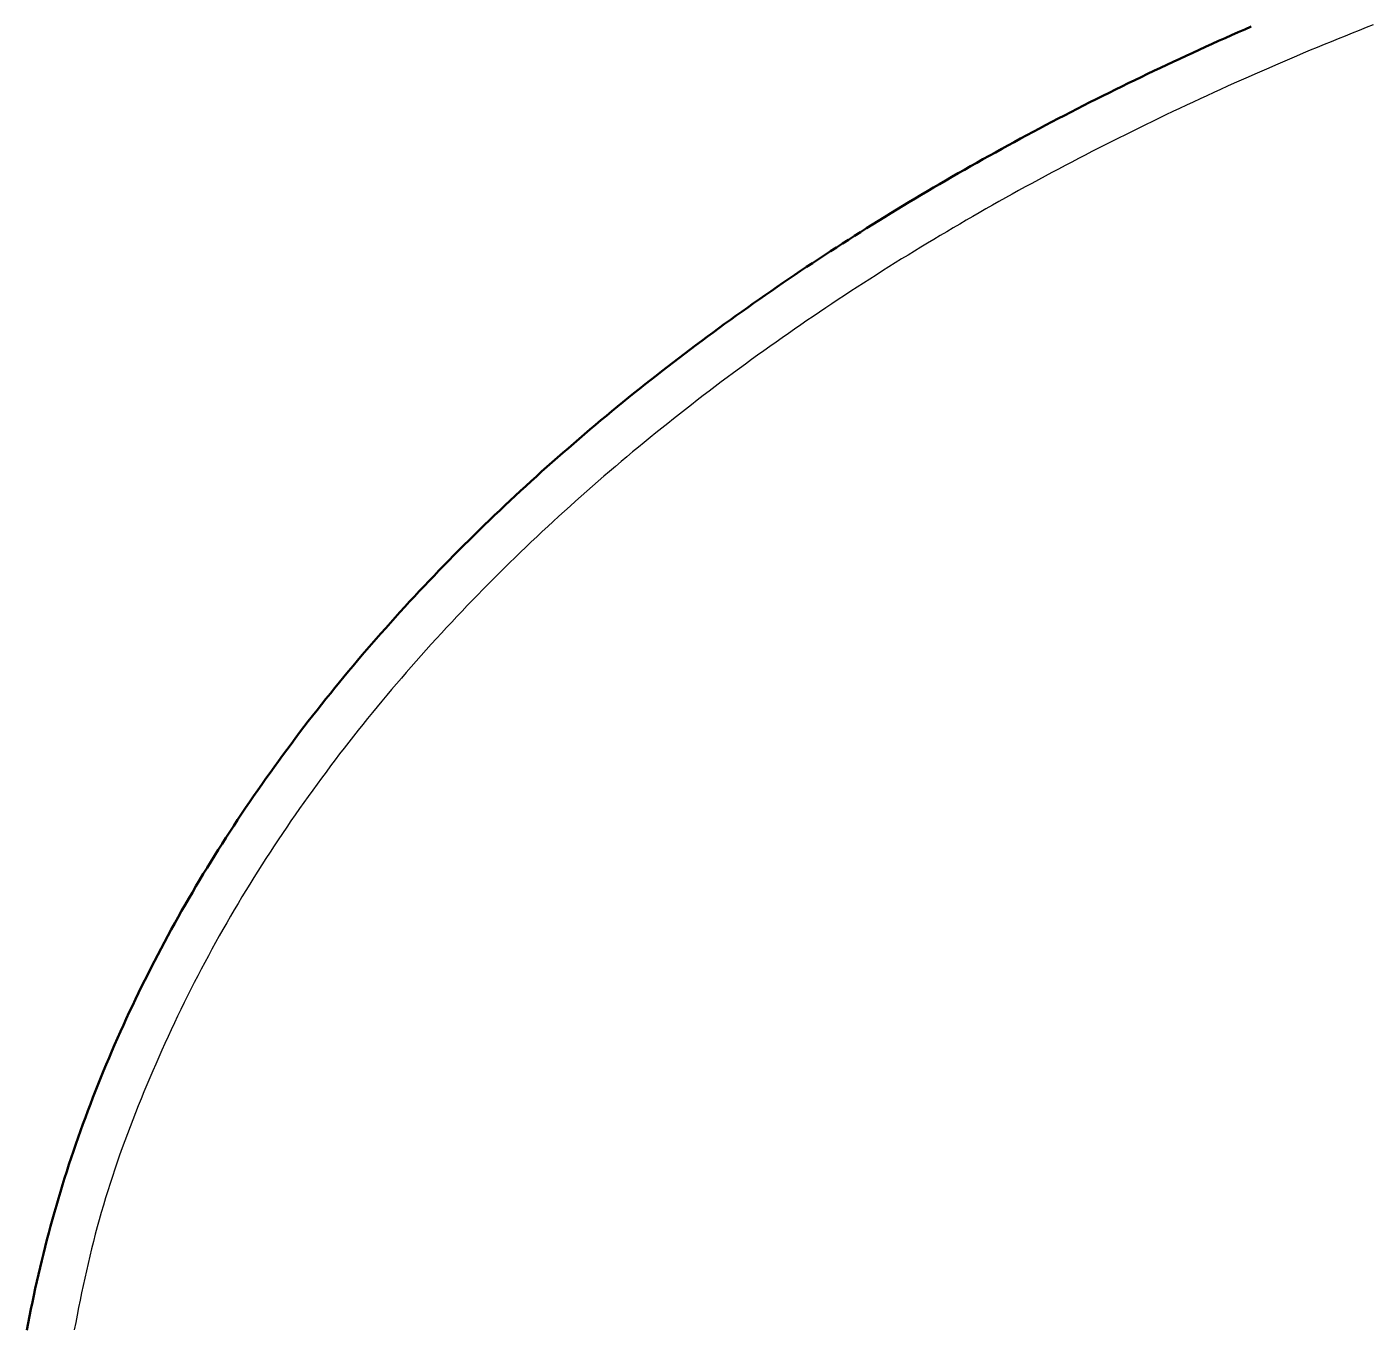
# Model space of a CAD drawing. Header units: millimetres. Extents: x 0 to 594, y 0 to 420.
# Drawn here: x 203.44 to 212.88, y 345.83 to 354.96 of the extents above; entities that cross this region are included whole.
import ezdxf

# ---------------------------------------------------------------- set-up
doc = ezdxf.new("R2010")
doc.units = ezdxf.units.MM
doc.linetypes.add('ISO02-TRAZOS', pattern=[3.75, 3, -0.75])
doc.layers.add('01-VISIBLE', color=7, linetype='CONTINUOUS', lineweight=50)
doc.layers.add('02-OCULTA', color=4, linetype='ISO02-TRAZOS', lineweight=25)

msp = doc.modelspace()

# ---------------------------------------------------------------- linework, layer by layer
at = {"layer": '01-VISIBLE'}
msp.add_lwpolyline([(203.4377, 345.8172), (203.4469, 345.8663), (203.4563, 345.9154), (203.466, 345.9645), (203.4759, 346.0135), (203.4862, 346.0625), (203.4967, 346.1113), (203.5075, 346.1602), (203.5186, 346.2089), (203.53, 346.2576), (203.5416, 346.3063), (203.5535, 346.3548), (203.5657, 346.4033), (203.5782, 346.4517), (203.5909, 346.5001), (203.6039, 346.5484), (203.6172, 346.5966), (203.6307, 346.6447), (203.6445, 346.6928), (203.6586, 346.7408), (203.6729, 346.7887), (203.6875, 346.8365), (203.7024, 346.8843), (203.7175, 346.9319), (203.7329, 346.9795), (203.7485, 347.027), (203.7644, 347.0744), (203.7806, 347.1217), (203.797, 347.169), (203.8137, 347.2161), (203.8306, 347.2632), (203.8478, 347.3101), (203.8652, 347.357), (203.8829, 347.4038), (203.9008, 347.4505), (203.919, 347.497), (203.9374, 347.5435), (203.9561, 347.5899), (203.975, 347.6362), (203.9942, 347.6824), (204.0136, 347.7285), (204.0332, 347.7745), (204.0531, 347.8204), (204.0732, 347.8662), (204.0935, 347.9118), (204.1141, 347.9574), (204.1349, 348.0029), (204.156, 348.0482), (204.1773, 348.0935), (204.1988, 348.1386), (204.2205, 348.1837), (204.2425, 348.2286), (204.2647, 348.2734), (204.2871, 348.3181), (204.3097, 348.3627), (204.3326, 348.4072), (204.3557, 348.4515), (204.3789, 348.4958), (204.4025, 348.5399), (204.4262, 348.5839), (204.4501, 348.6278), (204.4743, 348.6716), (204.4986, 348.7153), (204.5232, 348.7588), (204.548, 348.8023), (204.573, 348.8456), (204.5982, 348.8888), (204.6236, 348.9319), (204.6492, 348.9748), (204.675, 349.0177), (204.701, 349.0604), (204.7272, 349.103), (204.7536, 349.1454), (204.7801, 349.1878), (204.8069, 349.23), (204.8339, 349.2721), (204.8611, 349.3141), (204.8884, 349.356), (204.916, 349.3977), (204.9437, 349.4393), (204.9716, 349.4808), (204.9997, 349.5222), (205.028, 349.5634), (205.0564, 349.6045), (205.0851, 349.6455), (205.1139, 349.6864), (205.1429, 349.7272), (205.172, 349.7678), (205.2013, 349.8083), (205.2308, 349.8487), (205.2605, 349.8889), (205.2904, 349.929), (205.3204, 349.969), (205.3505, 350.0089), (205.3809, 350.0487), (205.4114, 350.0883), (205.442, 350.1278), (205.4728, 350.1672), (205.5038, 350.2064), (205.535, 350.2455), (205.5663, 350.2845), (205.5978, 350.3234), (205.6295, 350.3621), (205.6613, 350.4007), (205.6932, 350.4391), (205.7253, 350.4775), (205.7576, 350.5157), (205.79, 350.5538), (205.8226, 350.5917), (205.8553, 350.6295), (205.8881, 350.6672), (205.9212, 350.7048), (205.9543, 350.7422), (205.9876, 350.7795), (206.021, 350.8167), (206.0546, 350.8538), (206.0883, 350.8907), (206.1222, 350.9275), (206.1562, 350.9642), (206.1903, 351.0007), (206.2246, 351.0371), (206.259, 351.0734), (206.2936, 351.1096), (206.3282, 351.1456), (206.3631, 351.1815), (206.398, 351.2173), (206.4331, 351.2529), (206.4683, 351.2884), (206.5036, 351.3238), (206.539, 351.3591), (206.5746, 351.3942), (206.6103, 351.4292), (206.6462, 351.4641), (206.6821, 351.4989), (206.7182, 351.5335), (206.7544, 351.568), (206.7907, 351.6024), (206.8272, 351.6366), (206.8637, 351.6707), (206.9004, 351.7047), (206.9372, 351.7386), (206.9741, 351.7723), (207.0111, 351.8059), (207.0482, 351.8394), (207.0855, 351.8728), (207.1228, 351.906), (207.1603, 351.9392), (207.1979, 351.9722), (207.2356, 352.005), (207.2734, 352.0378), (207.3113, 352.0704), (207.3493, 352.1029), (207.3874, 352.1352), (207.4256, 352.1675), (207.464, 352.1996), (207.5024, 352.2316), (207.5409, 352.2635), (207.5796, 352.2952), (207.6183, 352.3268), (207.6571, 352.3583), (207.6961, 352.3897), (207.7351, 352.421), (207.7742, 352.4521), (207.8135, 352.4831), (207.8528, 352.514), (207.8922, 352.5447), (207.9317, 352.5754), (207.9713, 352.6059), (208.011, 352.6363), (208.0508, 352.6666), (208.0907, 352.6967), (208.1307, 352.7268), (208.1708, 352.7567), (208.2109, 352.7865), (208.2512, 352.8162), (208.2915, 352.8457), (208.332, 352.8752), (208.3725, 352.9045), (208.4131, 352.9337), (208.4538, 352.9627), (208.4945, 352.9917), (208.5354, 353.0205), (208.5763, 353.0492), (208.6173, 353.0778), (208.6584, 353.1063), (208.6996, 353.1347), (208.7409, 353.1629), (208.7822, 353.1911), (208.8237, 353.2191), (208.8652, 353.247), (208.9067, 353.2747), (208.9484, 353.3024), (208.9901, 353.3299), (209.032, 353.3574), (209.0738, 353.3847), (209.1158, 353.4119), (209.1579, 353.4389), (209.2, 353.4659), (209.2422, 353.4927), (209.2844, 353.5195), (209.3268, 353.5461), (209.3692, 353.5726), (209.4116, 353.599), (209.4542, 353.6252), (209.4968, 353.6514), (209.5395, 353.6774), (209.5823, 353.7034), (209.6251, 353.7292), (209.668, 353.7549), (209.7109, 353.7805), (209.754, 353.806), (209.7971, 353.8313), (209.8402, 353.8566), (209.8835, 353.8817), (209.9267, 353.9067), (209.9701, 353.9317), (210.0135, 353.9565), (210.057, 353.9812), (210.1006, 354.0057), (210.1442, 354.0302), (210.1878, 354.0546), (210.2316, 354.0788), (210.2754, 354.103), (210.3192, 354.127), (210.3631, 354.1509), (210.4071, 354.1747), (210.4511, 354.1984), (210.4952, 354.222), (210.5394, 354.2455), (210.5836, 354.2689), (210.6278, 354.2921), (210.6722, 354.3153), (210.7165, 354.3383), (210.761, 354.3613), (210.8055, 354.3841), (210.85, 354.4069), (210.8946, 354.4295), (210.9392, 354.452), (210.984, 354.4744), (211.0287, 354.4967), (211.0735, 354.5189), (211.1184, 354.541), (211.1633, 354.563), (211.2083, 354.5849), (211.2533, 354.6066), (211.2983, 354.6283), (211.3434, 354.6499), (211.3886, 354.6714), (211.4338, 354.6927), (211.4791, 354.714), (211.5244, 354.7352), (211.5697, 354.7563), (211.6151, 354.7773), (211.6605, 354.7981), (211.706, 354.8189), (211.7516, 354.8395), (211.7972, 354.8601), (211.8428, 354.8805), (211.8885, 354.9008), (211.9342, 354.9211), (211.98, 354.9412), (212.0259, 354.9612)], dxfattribs=at)
at = {"layer": '02-OCULTA'}
msp.add_lwpolyline([(212.8804, 354.9727), (212.8313, 354.9533), (212.7822, 354.9339), (212.7332, 354.9143), (212.6842, 354.8946), (212.6352, 354.8748), (212.5863, 354.8548), (212.5374, 354.8348), (212.4886, 354.8146), (212.4399, 354.7943), (212.3911, 354.7739), (212.3425, 354.7534), (212.2938, 354.7328), (212.2453, 354.7121), (212.1968, 354.6912), (212.1483, 354.6702), (212.0999, 354.6492), (212.0515, 354.6279), (212.0032, 354.6066), (211.9549, 354.5852), (211.9067, 354.5636), (211.8585, 354.542), (211.8104, 354.5202), (211.7624, 354.4983), (211.7143, 354.4762), (211.6664, 354.4541), (211.6185, 354.4318), (211.5707, 354.4094), (211.5229, 354.3869), (211.4752, 354.3643), (211.4275, 354.3416), (211.3799, 354.3187), (211.3323, 354.2957), (211.2848, 354.2726), (211.2374, 354.2494), (211.19, 354.2261), (211.1427, 354.2026), (211.0955, 354.179), (211.0483, 354.1553), (211.0011, 354.1315), (210.9541, 354.1075), (210.907, 354.0835), (210.8601, 354.0593), (210.8132, 354.0349), (210.7664, 354.0105), (210.7196, 353.9859), (210.673, 353.9612), (210.6263, 353.9364), (210.5798, 353.9115), (210.5333, 353.8864), (210.4869, 353.8612), (210.4405, 353.8359), (210.3942, 353.8105), (210.348, 353.7849), (210.3019, 353.7592), (210.2558, 353.7334), (210.2098, 353.7074), (210.1639, 353.6814), (210.118, 353.6552), (210.0722, 353.6289), (210.0265, 353.6024), (209.9809, 353.5758), (209.9353, 353.5491), (209.8898, 353.5223), (209.8444, 353.4953), (209.7991, 353.4682), (209.7538, 353.441), (209.7086, 353.4136), (209.6635, 353.3862), (209.6185, 353.3585), (209.5736, 353.3308), (209.5287, 353.3029), (209.4839, 353.2749), (209.4392, 353.2468), (209.3946, 353.2185), (209.3501, 353.1901), (209.3056, 353.1616), (209.2613, 353.1329), (209.217, 353.1041), (209.1728, 353.0752), (209.1287, 353.0462), (209.0847, 353.017), (209.0408, 352.9876), (208.9969, 352.9582), (208.9532, 352.9286), (208.9095, 352.8989), (208.866, 352.869), (208.8225, 352.839), (208.7791, 352.8089), (208.7358, 352.7786), (208.6926, 352.7482), (208.6495, 352.7177), (208.6065, 352.687), (208.5636, 352.6562), (208.5208, 352.6253), (208.4781, 352.5942), (208.4355, 352.563), (208.393, 352.5316), (208.3506, 352.5001), (208.3083, 352.4685), (208.2661, 352.4367), (208.2241, 352.4048), (208.1821, 352.3728), (208.1402, 352.3406), (208.0984, 352.3083), (208.0567, 352.2759), (208.0152, 352.2433), (207.9737, 352.2105), (207.9324, 352.1777), (207.8912, 352.1447), (207.85, 352.1115), (207.809, 352.0782), (207.7682, 352.0448), (207.7274, 352.0112), (207.6867, 351.9775), (207.6462, 351.9437), (207.6058, 351.9097), (207.5654, 351.8755), (207.5253, 351.8413), (207.4852, 351.8069), (207.4452, 351.7723), (207.4054, 351.7376), (207.3657, 351.7028), (207.3261, 351.6678), (207.2867, 351.6327), (207.2474, 351.5974), (207.2082, 351.562), (207.1691, 351.5265), (207.1302, 351.4908), (207.0914, 351.455), (207.0527, 351.419), (207.0142, 351.3829), (206.9758, 351.3466), (206.9375, 351.3102), (206.8994, 351.2736), (206.8615, 351.2369), (206.8236, 351.2), (206.786, 351.163), (206.7484, 351.1259), (206.7111, 351.0886), (206.6738, 351.0511), (206.6367, 351.0135), (206.5998, 350.9757), (206.563, 350.9378), (206.5264, 350.8998), (206.4899, 350.8616), (206.4536, 350.8233), (206.4174, 350.7848), (206.3814, 350.7461), (206.3456, 350.7074), (206.3099, 350.6684), (206.2743, 350.6294), (206.239, 350.5901), (206.2038, 350.5508), (206.1687, 350.5112), (206.1338, 350.4716), (206.0991, 350.4318), (206.0646, 350.3918), (206.0302, 350.3517), (205.996, 350.3115), (205.962, 350.2711), (205.9281, 350.2306), (205.8944, 350.1899), (205.8609, 350.1491), (205.8276, 350.1081), (205.7945, 350.067), (205.7615, 350.0257), (205.7287, 349.9843), (205.6961, 349.9427), (205.6637, 349.901), (205.6315, 349.8592), (205.5995, 349.8172), (205.5676, 349.7751), (205.536, 349.7328), (205.5045, 349.6903), (205.4732, 349.6478), (205.4422, 349.6051), (205.4113, 349.5622), (205.3807, 349.5192), (205.3502, 349.4761), (205.32, 349.4328), (205.2899, 349.3893), (205.2601, 349.3457), (205.2304, 349.302), (205.201, 349.2582), (205.1718, 349.2141), (205.1429, 349.17), (205.1141, 349.1257), (205.0855, 349.0813), (205.0572, 349.0367), (205.0291, 348.992), (205.0013, 348.9471), (204.9736, 348.9021), (204.9462, 348.8569), (204.919, 348.8117), (204.8921, 348.7662), (204.8654, 348.7207), (204.8389, 348.675), (204.8127, 348.6291), (204.7867, 348.5831), (204.761, 348.537), (204.7355, 348.4907), (204.7103, 348.4443), (204.6853, 348.3978), (204.6606, 348.3511), (204.6361, 348.3043), (204.612, 348.2574), (204.588, 348.2103), (204.5644, 348.1631), (204.541, 348.1157), (204.5178, 348.0683), (204.4949, 348.0207), (204.4722, 347.973), (204.4497, 347.9252), (204.4275, 347.8773), (204.4055, 347.8292), (204.3838, 347.7811), (204.3623, 347.7329), (204.341, 347.6845), (204.32, 347.6361), (204.2992, 347.5875), (204.2787, 347.5389), (204.2584, 347.4901), (204.2384, 347.4412), (204.2186, 347.3922), (204.1991, 347.3432), (204.1799, 347.294), (204.161, 347.2447), (204.1424, 347.1952), (204.124, 347.1457), (204.106, 347.0961), (204.0883, 347.0463), (204.0709, 346.9964), (204.0539, 346.9464), (204.0372, 346.8963), (204.0209, 346.8461), (204.0049, 346.7957), (203.9893, 346.7453), (203.9741, 346.6947), (203.9593, 346.644), (203.9449, 346.5932), (203.931, 346.5423), (203.9175, 346.4912), (203.9045, 346.44), (203.8917, 346.3888), (203.8791, 346.3375), (203.8668, 346.2861), (203.8548, 346.2347), (203.8432, 346.1832), (203.8319, 346.1316), (203.821, 346.0799), (203.8103, 346.0282), (203.7999, 345.9764), (203.7898, 345.9245), (203.7798, 345.8727), (203.7701, 345.8208)], dxfattribs=at)

doc.saveas('drawing.dxf')
